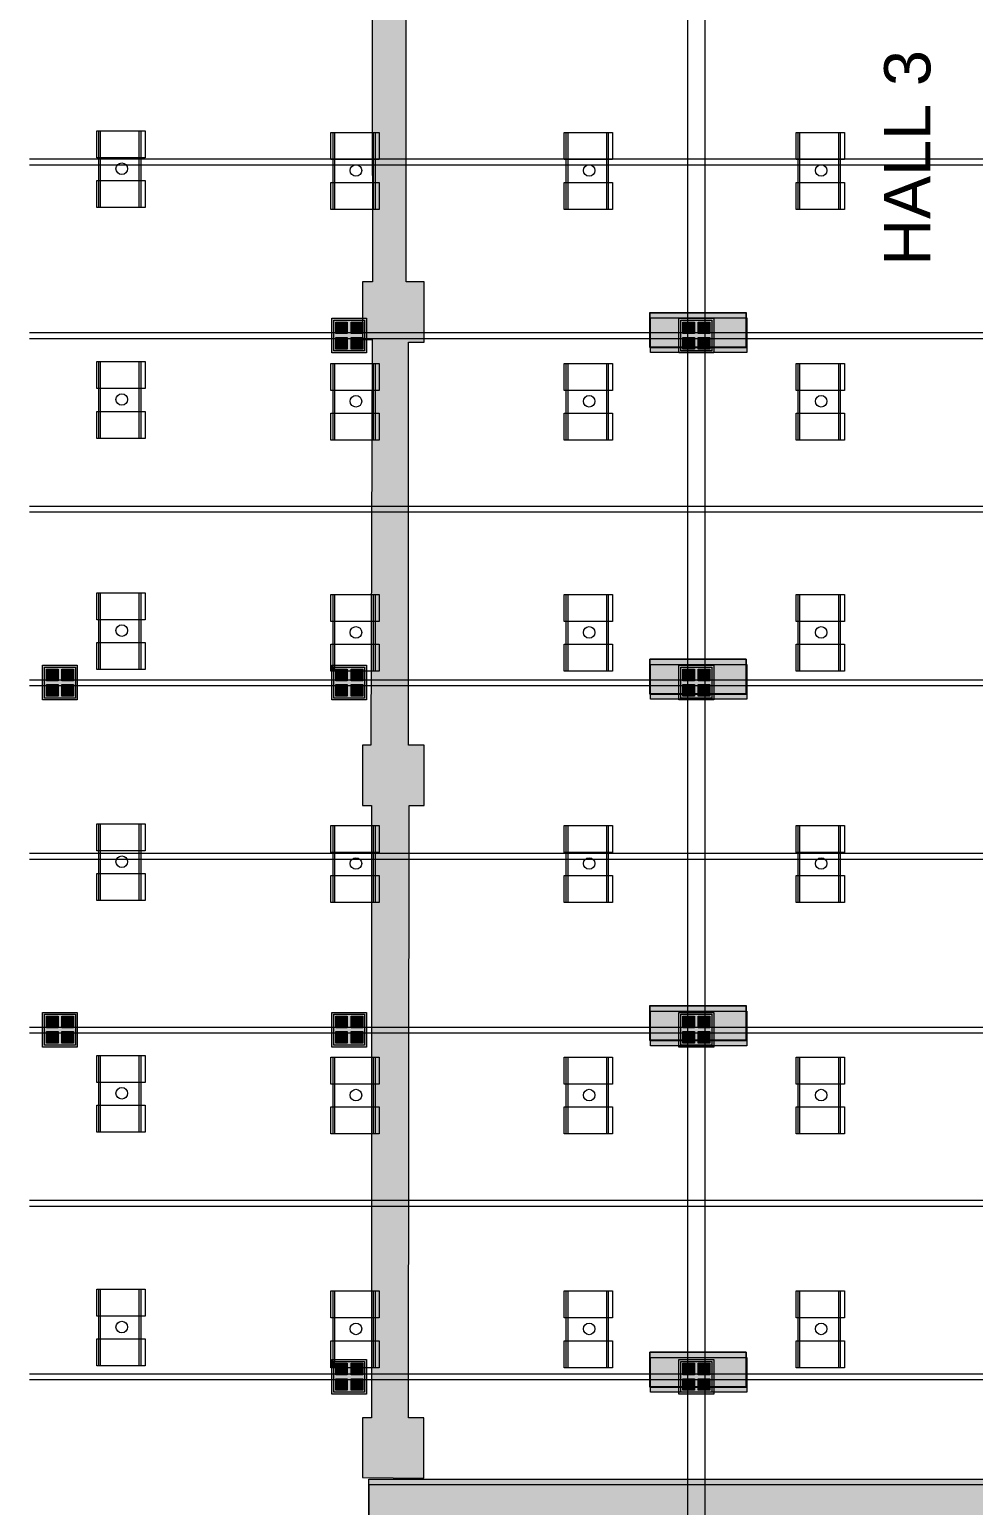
# Model space of a CAD drawing. Header units: inches. Extents: x -10671 to 1761, y -674 to 7170.
# Drawn here: x -6110 to -5131, y 965 to 2496 of the extents above; entities that cross this region are included whole.
import ezdxf

# ---------------------------------------------------------------- set-up
doc = ezdxf.new("R2010")
doc.units = ezdxf.units.IN
doc.header["$LTSCALE"] = 19.2
doc.header["$MEASUREMENT"] = 0
for name, color, linetype, lineweight, true_color in [('DWG-bldg-utility box', 3, 'Continuous', 18, 0x00ff00), ('Venue-Ceiling-HVAC', 7, 'Continuous', 5, 0xbbbbbb), ('Venue-NO HANG ZONE', 7, 'Continuous', 15, 0xdd0000), ('Venue-Rigging Steel-High', 7, 'Continuous', 5, 0x800000), ('Venue-Rigging Steel-Low', 7, 'Continuous', 5, 0x0000dd)]:
    doc.layers.add(name, color=color, linetype=linetype, lineweight=lineweight, true_color=true_color)
for name, color, linetype, lineweight in [('Venue-Ceiling-Lights', 7, 'Continuous', 5), ('Venue-Floor Pockets', 7, 'Continuous', 5), ('Venue-Text-Room ID', 7, 'Continuous', 5)]:
    doc.layers.add(name, color=color, linetype=linetype, lineweight=lineweight)
doc.styles.add('Arial', font='Arial')

# ---------------------------------------------------------------- blocks, each defined once
blk = doc.blocks.new('FLOORBOX')
at = {"layer": 'Venue-Floor Pockets', "linetype": 'Continuous', "lineweight": 0, "true_color": 0xaaaaaa}
blk.add_hatch(color=253, dxfattribs=at).paths.add_polyline_path([(-18, 18), (18, 18), (18, -18), (-18, -18)])
at = {"layer": 'Venue-Floor Pockets', "linetype": 'Continuous', "lineweight": 0, "true_color": 0xbbbbbb}
blk.add_hatch(color=9, dxfattribs=at).paths.add_polyline_path([(-16, 16), (16, 16), (16, -16), (-16, -16)])
at = {"layer": 'Venue-Floor Pockets', "linetype": 'Continuous', "lineweight": 0, "true_color": 0xdddddd}
for points in [[(-14, 14), (-2, 14), (-2, 2), (-14, 2)], [(2, 14), (14, 14), (14, 2), (2, 2)], [(-14, -2), (-2, -2), (-2, -14), (-14, -14)], [(2, -2), (14, -2), (14, -14), (2, -14)]]:
    blk.add_hatch(color=254, dxfattribs=at).paths.add_polyline_path(points)
at = {"layer": 'Venue-Floor Pockets', "color": 7, "linetype": 'Continuous', "lineweight": 5, "flags": 128}
for points in [[(-18, 18), (18, 18), (18, -18), (-18, -18)], [(-16, 16), (16, 16), (16, -16), (-16, -16)], [(-14, 14), (-2, 14), (-2, 2), (-14, 2)], [(2, 14), (14, 14), (14, 2), (2, 2)], [(-14, -2), (-2, -2), (-2, -14), (-14, -14)], [(2, -2), (14, -2), (14, -14), (2, -14)]]:
    blk.add_lwpolyline(points, close=True, dxfattribs=at)
blk = doc.blocks.new('Group-2636-1')
at = {"layer": 'Venue-Ceiling-Lights', "color": 7, "linetype": 'Continuous', "lineweight": 5, "flags": 128}
for points in [[(-6040.1, 2390.7), (-5990.1, 2390.7), (-5990.1, 2362.7), (-6040.1, 2362.7)], [(-6038.1, 2390.7), (-6036.6, 2390.7), (-6036.6, 2311.1), (-6038.1, 2311.1)], [(-5996, 2390.7), (-5994.5, 2390.7), (-5994.5, 2311.1), (-5996, 2311.1)], [(-6040.1, 2339.1), (-5990.1, 2339.1), (-5990.1, 2311.1), (-6040.1, 2311.1)]]:
    blk.add_lwpolyline(points, close=True, dxfattribs=at)
at = {"layer": 'Venue-Ceiling-Lights', "color": 7, "linetype": 'Continuous', "lineweight": 5}
blk.add_circle((-6014.2, 2351.4), 6, dxfattribs=at)
blk = doc.blocks.new('Group-2637-1')
at = {"layer": 'Venue-Ceiling-Lights', "color": 7, "linetype": 'Continuous', "lineweight": 5, "flags": 128}
for points in [[(-5797.2, 2388.8), (-5747.2, 2388.8), (-5747.2, 2360.8), (-5797.2, 2360.8)], [(-5795.1, 2388.8), (-5793.6, 2388.8), (-5793.6, 2309.2), (-5795.1, 2309.2)], [(-5753, 2388.8), (-5751.5, 2388.8), (-5751.5, 2309.2), (-5753, 2309.2)], [(-5797.2, 2337.2), (-5747.2, 2337.2), (-5747.2, 2309.2), (-5797.2, 2309.2)]]:
    blk.add_lwpolyline(points, close=True, dxfattribs=at)
at = {"layer": 'Venue-Ceiling-Lights', "color": 7, "linetype": 'Continuous', "lineweight": 5}
blk.add_circle((-5771.3, 2349.5), 6, dxfattribs=at)
blk = doc.blocks.new('Group-2638-1')
at = {"layer": 'Venue-Ceiling-Lights', "color": 7, "linetype": 'Continuous', "lineweight": 5, "flags": 128}
for points in [[(-5555.3, 2388.8), (-5505.3, 2388.8), (-5505.3, 2360.8), (-5555.3, 2360.8)], [(-5553.2, 2388.8), (-5551.7, 2388.8), (-5551.7, 2309.2), (-5553.2, 2309.2)], [(-5511.1, 2388.8), (-5509.6, 2388.8), (-5509.6, 2309.2), (-5511.1, 2309.2)], [(-5555.3, 2337.2), (-5505.3, 2337.2), (-5505.3, 2309.2), (-5555.3, 2309.2)]]:
    blk.add_lwpolyline(points, close=True, dxfattribs=at)
at = {"layer": 'Venue-Ceiling-Lights', "color": 7, "linetype": 'Continuous', "lineweight": 5}
blk.add_circle((-5529.4, 2349.5), 6, dxfattribs=at)
blk = doc.blocks.new('Group-2639-1')
at = {"layer": 'Venue-Ceiling-Lights', "color": 7, "linetype": 'Continuous', "lineweight": 5, "flags": 128}
for points in [[(-5314.7, 2388.8), (-5264.7, 2388.8), (-5264.7, 2360.8), (-5314.7, 2360.8)], [(-5312.7, 2388.8), (-5311.2, 2388.8), (-5311.2, 2309.2), (-5312.7, 2309.2)], [(-5270.6, 2388.8), (-5269.1, 2388.8), (-5269.1, 2309.2), (-5270.6, 2309.2)], [(-5314.7, 2337.2), (-5264.7, 2337.2), (-5264.7, 2309.2), (-5314.7, 2309.2)]]:
    blk.add_lwpolyline(points, close=True, dxfattribs=at)
at = {"layer": 'Venue-Ceiling-Lights', "color": 7, "linetype": 'Continuous', "lineweight": 5}
blk.add_circle((-5288.8, 2349.5), 6, dxfattribs=at)
blk = doc.blocks.new('Group-2645-1')
at = {"layer": 'Venue-Ceiling-Lights', "color": 7, "linetype": 'Continuous', "lineweight": 5, "flags": 128}
for points in [[(-6040.1, 2151.3), (-5990.1, 2151.3), (-5990.1, 2123.3), (-6040.1, 2123.3)], [(-6038.1, 2151.3), (-6036.6, 2151.3), (-6036.6, 2071.7), (-6038.1, 2071.7)], [(-5996, 2151.3), (-5994.5, 2151.3), (-5994.5, 2071.7), (-5996, 2071.7)], [(-6040.1, 2099.7), (-5990.1, 2099.7), (-5990.1, 2071.7), (-6040.1, 2071.7)]]:
    blk.add_lwpolyline(points, close=True, dxfattribs=at)
at = {"layer": 'Venue-Ceiling-Lights', "color": 7, "linetype": 'Continuous', "lineweight": 5}
blk.add_circle((-6014.2, 2112), 6, dxfattribs=at)
blk = doc.blocks.new('Group-2646-1')
at = {"layer": 'Venue-Ceiling-Lights', "color": 7, "linetype": 'Continuous', "lineweight": 5, "flags": 128}
for points in [[(-5797.2, 2149.4), (-5747.2, 2149.4), (-5747.2, 2121.4), (-5797.2, 2121.4)], [(-5795.1, 2149.4), (-5793.6, 2149.4), (-5793.6, 2069.8), (-5795.1, 2069.8)], [(-5753, 2149.4), (-5751.5, 2149.4), (-5751.5, 2069.8), (-5753, 2069.8)], [(-5797.2, 2097.8), (-5747.2, 2097.8), (-5747.2, 2069.8), (-5797.2, 2069.8)]]:
    blk.add_lwpolyline(points, close=True, dxfattribs=at)
at = {"layer": 'Venue-Ceiling-Lights', "color": 7, "linetype": 'Continuous', "lineweight": 5}
blk.add_circle((-5771.3, 2110.1), 6, dxfattribs=at)
blk = doc.blocks.new('Group-2647-1')
at = {"layer": 'Venue-Ceiling-Lights', "color": 7, "linetype": 'Continuous', "lineweight": 5, "flags": 128}
for points in [[(-5555.3, 2149.4), (-5505.3, 2149.4), (-5505.3, 2121.4), (-5555.3, 2121.4)], [(-5553.2, 2149.4), (-5551.7, 2149.4), (-5551.7, 2069.8), (-5553.2, 2069.8)], [(-5511.1, 2149.4), (-5509.6, 2149.4), (-5509.6, 2069.8), (-5511.1, 2069.8)], [(-5555.3, 2097.8), (-5505.3, 2097.8), (-5505.3, 2069.8), (-5555.3, 2069.8)]]:
    blk.add_lwpolyline(points, close=True, dxfattribs=at)
at = {"layer": 'Venue-Ceiling-Lights', "color": 7, "linetype": 'Continuous', "lineweight": 5}
blk.add_circle((-5529.4, 2110.1), 6, dxfattribs=at)
blk = doc.blocks.new('Group-2648-1')
at = {"layer": 'Venue-Ceiling-Lights', "color": 7, "linetype": 'Continuous', "lineweight": 5, "flags": 128}
for points in [[(-5314.7, 2149.4), (-5264.7, 2149.4), (-5264.7, 2121.4), (-5314.7, 2121.4)], [(-5312.7, 2149.4), (-5311.2, 2149.4), (-5311.2, 2069.8), (-5312.7, 2069.8)], [(-5270.6, 2149.4), (-5269.1, 2149.4), (-5269.1, 2069.8), (-5270.6, 2069.8)], [(-5314.7, 2097.8), (-5264.7, 2097.8), (-5264.7, 2069.8), (-5314.7, 2069.8)]]:
    blk.add_lwpolyline(points, close=True, dxfattribs=at)
at = {"layer": 'Venue-Ceiling-Lights', "color": 7, "linetype": 'Continuous', "lineweight": 5}
blk.add_circle((-5288.8, 2110.1), 6, dxfattribs=at)
blk = doc.blocks.new('Group-2654-1')
at = {"layer": 'Venue-Ceiling-Lights', "color": 7, "linetype": 'Continuous', "lineweight": 5, "flags": 128}
for points in [[(-6040.1, 1911.5), (-5990.1, 1911.5), (-5990.1, 1883.5), (-6040.1, 1883.5)], [(-6038.1, 1911.5), (-6036.6, 1911.5), (-6036.6, 1832), (-6038.1, 1832)], [(-5996, 1911.5), (-5994.5, 1911.5), (-5994.5, 1832), (-5996, 1832)], [(-6040.1, 1860), (-5990.1, 1860), (-5990.1, 1832), (-6040.1, 1832)]]:
    blk.add_lwpolyline(points, close=True, dxfattribs=at)
at = {"layer": 'Venue-Ceiling-Lights', "color": 7, "linetype": 'Continuous', "lineweight": 5}
blk.add_circle((-6014.2, 1872.3), 6, dxfattribs=at)
blk = doc.blocks.new('Group-2655-1')
at = {"layer": 'Venue-Ceiling-Lights', "color": 7, "linetype": 'Continuous', "lineweight": 5, "flags": 128}
for points in [[(-5797.2, 1909.7), (-5747.2, 1909.7), (-5747.2, 1881.7), (-5797.2, 1881.7)], [(-5795.1, 1909.7), (-5793.6, 1909.7), (-5793.6, 1830.1), (-5795.1, 1830.1)], [(-5753, 1909.7), (-5751.5, 1909.7), (-5751.5, 1830.1), (-5753, 1830.1)], [(-5797.2, 1858.1), (-5747.2, 1858.1), (-5747.2, 1830.1), (-5797.2, 1830.1)]]:
    blk.add_lwpolyline(points, close=True, dxfattribs=at)
at = {"layer": 'Venue-Ceiling-Lights', "color": 7, "linetype": 'Continuous', "lineweight": 5}
blk.add_circle((-5771.3, 1870.4), 6, dxfattribs=at)
blk = doc.blocks.new('Group-2656-1')
at = {"layer": 'Venue-Ceiling-Lights', "color": 7, "linetype": 'Continuous', "lineweight": 5, "flags": 128}
for points in [[(-5555.3, 1909.7), (-5505.3, 1909.7), (-5505.3, 1881.7), (-5555.3, 1881.7)], [(-5553.2, 1909.7), (-5551.7, 1909.7), (-5551.7, 1830.1), (-5553.2, 1830.1)], [(-5511.1, 1909.7), (-5509.6, 1909.7), (-5509.6, 1830.1), (-5511.1, 1830.1)], [(-5555.3, 1858.1), (-5505.3, 1858.1), (-5505.3, 1830.1), (-5555.3, 1830.1)]]:
    blk.add_lwpolyline(points, close=True, dxfattribs=at)
at = {"layer": 'Venue-Ceiling-Lights', "color": 7, "linetype": 'Continuous', "lineweight": 5}
blk.add_circle((-5529.4, 1870.4), 6, dxfattribs=at)
blk = doc.blocks.new('Group-2657-1')
at = {"layer": 'Venue-Ceiling-Lights', "color": 7, "linetype": 'Continuous', "lineweight": 5, "flags": 128}
for points in [[(-5314.7, 1909.7), (-5264.7, 1909.7), (-5264.7, 1881.7), (-5314.7, 1881.7)], [(-5312.7, 1909.7), (-5311.2, 1909.7), (-5311.2, 1830.1), (-5312.7, 1830.1)], [(-5270.6, 1909.7), (-5269.1, 1909.7), (-5269.1, 1830.1), (-5270.6, 1830.1)], [(-5314.7, 1858.1), (-5264.7, 1858.1), (-5264.7, 1830.1), (-5314.7, 1830.1)]]:
    blk.add_lwpolyline(points, close=True, dxfattribs=at)
at = {"layer": 'Venue-Ceiling-Lights', "color": 7, "linetype": 'Continuous', "lineweight": 5}
blk.add_circle((-5288.8, 1870.4), 6, dxfattribs=at)
blk = doc.blocks.new('Group-2663-1')
at = {"layer": 'Venue-Ceiling-Lights', "color": 7, "linetype": 'Continuous', "lineweight": 5, "flags": 128}
for points in [[(-6040.1, 1671.9), (-5990.1, 1671.9), (-5990.1, 1643.9), (-6040.1, 1643.9)], [(-6038.1, 1671.9), (-6036.6, 1671.9), (-6036.6, 1592.3), (-6038.1, 1592.3)], [(-5996, 1671.9), (-5994.5, 1671.9), (-5994.5, 1592.3), (-5996, 1592.3)], [(-6040.1, 1620.3), (-5990.1, 1620.3), (-5990.1, 1592.3), (-6040.1, 1592.3)]]:
    blk.add_lwpolyline(points, close=True, dxfattribs=at)
at = {"layer": 'Venue-Ceiling-Lights', "color": 7, "linetype": 'Continuous', "lineweight": 5}
blk.add_circle((-6014.2, 1632.6), 6, dxfattribs=at)
blk = doc.blocks.new('Group-2664-1')
at = {"layer": 'Venue-Ceiling-Lights', "color": 7, "linetype": 'Continuous', "lineweight": 5, "flags": 128}
for points in [[(-5797.2, 1670), (-5747.2, 1670), (-5747.2, 1642), (-5797.2, 1642)], [(-5795.1, 1670), (-5793.6, 1670), (-5793.6, 1590.4), (-5795.1, 1590.4)], [(-5753, 1670), (-5751.5, 1670), (-5751.5, 1590.4), (-5753, 1590.4)], [(-5797.2, 1618.4), (-5747.2, 1618.4), (-5747.2, 1590.4), (-5797.2, 1590.4)]]:
    blk.add_lwpolyline(points, close=True, dxfattribs=at)
at = {"layer": 'Venue-Ceiling-Lights', "color": 7, "linetype": 'Continuous', "lineweight": 5}
blk.add_circle((-5771.3, 1630.7), 6, dxfattribs=at)
blk = doc.blocks.new('Group-2665-1')
at = {"layer": 'Venue-Ceiling-Lights', "color": 7, "linetype": 'Continuous', "lineweight": 5, "flags": 128}
for points in [[(-5555.3, 1670), (-5505.3, 1670), (-5505.3, 1642), (-5555.3, 1642)], [(-5553.2, 1670), (-5551.7, 1670), (-5551.7, 1590.4), (-5553.2, 1590.4)], [(-5511.1, 1670), (-5509.6, 1670), (-5509.6, 1590.4), (-5511.1, 1590.4)], [(-5555.3, 1618.4), (-5505.3, 1618.4), (-5505.3, 1590.4), (-5555.3, 1590.4)]]:
    blk.add_lwpolyline(points, close=True, dxfattribs=at)
at = {"layer": 'Venue-Ceiling-Lights', "color": 7, "linetype": 'Continuous', "lineweight": 5}
blk.add_circle((-5529.4, 1630.7), 6, dxfattribs=at)
blk = doc.blocks.new('Group-2666-1')
at = {"layer": 'Venue-Ceiling-Lights', "color": 7, "linetype": 'Continuous', "lineweight": 5, "flags": 128}
for points in [[(-5314.7, 1670), (-5264.7, 1670), (-5264.7, 1642), (-5314.7, 1642)], [(-5312.7, 1670), (-5311.2, 1670), (-5311.2, 1590.4), (-5312.7, 1590.4)], [(-5270.6, 1670), (-5269.1, 1670), (-5269.1, 1590.4), (-5270.6, 1590.4)], [(-5314.7, 1618.4), (-5264.7, 1618.4), (-5264.7, 1590.4), (-5314.7, 1590.4)]]:
    blk.add_lwpolyline(points, close=True, dxfattribs=at)
at = {"layer": 'Venue-Ceiling-Lights', "color": 7, "linetype": 'Continuous', "lineweight": 5}
blk.add_circle((-5288.8, 1630.7), 6, dxfattribs=at)
blk = doc.blocks.new('Group-2672-1')
at = {"layer": 'Venue-Ceiling-Lights', "color": 7, "linetype": 'Continuous', "lineweight": 5, "flags": 128}
for points in [[(-6040.1, 1431.7), (-5990.1, 1431.7), (-5990.1, 1403.7), (-6040.1, 1403.7)], [(-6038.1, 1431.7), (-6036.6, 1431.7), (-6036.6, 1352.1), (-6038.1, 1352.1)], [(-5996, 1431.7), (-5994.5, 1431.7), (-5994.5, 1352.1), (-5996, 1352.1)], [(-6040.1, 1380.1), (-5990.1, 1380.1), (-5990.1, 1352.1), (-6040.1, 1352.1)]]:
    blk.add_lwpolyline(points, close=True, dxfattribs=at)
at = {"layer": 'Venue-Ceiling-Lights', "color": 7, "linetype": 'Continuous', "lineweight": 5}
blk.add_circle((-6014.2, 1392.4), 6, dxfattribs=at)
blk = doc.blocks.new('Group-2673-1')
at = {"layer": 'Venue-Ceiling-Lights', "color": 7, "linetype": 'Continuous', "lineweight": 5, "flags": 128}
for points in [[(-5797.2, 1429.8), (-5747.2, 1429.8), (-5747.2, 1401.8), (-5797.2, 1401.8)], [(-5795.1, 1429.8), (-5793.6, 1429.8), (-5793.6, 1350.2), (-5795.1, 1350.2)], [(-5753, 1429.8), (-5751.5, 1429.8), (-5751.5, 1350.2), (-5753, 1350.2)], [(-5797.2, 1378.2), (-5747.2, 1378.2), (-5747.2, 1350.2), (-5797.2, 1350.2)]]:
    blk.add_lwpolyline(points, close=True, dxfattribs=at)
at = {"layer": 'Venue-Ceiling-Lights', "color": 7, "linetype": 'Continuous', "lineweight": 5}
blk.add_circle((-5771.3, 1390.5), 6, dxfattribs=at)
blk = doc.blocks.new('Group-2674-1')
at = {"layer": 'Venue-Ceiling-Lights', "color": 7, "linetype": 'Continuous', "lineweight": 5, "flags": 128}
for points in [[(-5555.3, 1429.8), (-5505.3, 1429.8), (-5505.3, 1401.8), (-5555.3, 1401.8)], [(-5553.2, 1429.8), (-5551.7, 1429.8), (-5551.7, 1350.2), (-5553.2, 1350.2)], [(-5511.1, 1429.8), (-5509.6, 1429.8), (-5509.6, 1350.2), (-5511.1, 1350.2)], [(-5555.3, 1378.2), (-5505.3, 1378.2), (-5505.3, 1350.2), (-5555.3, 1350.2)]]:
    blk.add_lwpolyline(points, close=True, dxfattribs=at)
at = {"layer": 'Venue-Ceiling-Lights', "color": 7, "linetype": 'Continuous', "lineweight": 5}
blk.add_circle((-5529.4, 1390.5), 6, dxfattribs=at)
blk = doc.blocks.new('Group-2675-1')
at = {"layer": 'Venue-Ceiling-Lights', "color": 7, "linetype": 'Continuous', "lineweight": 5, "flags": 128}
for points in [[(-5314.7, 1429.8), (-5264.7, 1429.8), (-5264.7, 1401.8), (-5314.7, 1401.8)], [(-5312.7, 1429.8), (-5311.2, 1429.8), (-5311.2, 1350.2), (-5312.7, 1350.2)], [(-5270.6, 1429.8), (-5269.1, 1429.8), (-5269.1, 1350.2), (-5270.6, 1350.2)], [(-5314.7, 1378.2), (-5264.7, 1378.2), (-5264.7, 1350.2), (-5314.7, 1350.2)]]:
    blk.add_lwpolyline(points, close=True, dxfattribs=at)
at = {"layer": 'Venue-Ceiling-Lights', "color": 7, "linetype": 'Continuous', "lineweight": 5}
blk.add_circle((-5288.8, 1390.5), 6, dxfattribs=at)
blk = doc.blocks.new('Group-2681-1')
at = {"layer": 'Venue-Ceiling-Lights', "color": 7, "linetype": 'Continuous', "lineweight": 5, "flags": 128}
for points in [[(-6040.1, 1189.2), (-5990.1, 1189.2), (-5990.1, 1161.2), (-6040.1, 1161.2)], [(-6038.1, 1189.2), (-6036.6, 1189.2), (-6036.6, 1109.6), (-6038.1, 1109.6)], [(-5996, 1189.2), (-5994.5, 1189.2), (-5994.5, 1109.6), (-5996, 1109.6)], [(-6040.1, 1137.6), (-5990.1, 1137.6), (-5990.1, 1109.6), (-6040.1, 1109.6)]]:
    blk.add_lwpolyline(points, close=True, dxfattribs=at)
at = {"layer": 'Venue-Ceiling-Lights', "color": 7, "linetype": 'Continuous', "lineweight": 5}
blk.add_circle((-6014.2, 1149.9), 6, dxfattribs=at)
blk = doc.blocks.new('Group-2682-1')
at = {"layer": 'Venue-Ceiling-Lights', "color": 7, "linetype": 'Continuous', "lineweight": 5, "flags": 128}
for points in [[(-5797.2, 1187.3), (-5747.2, 1187.3), (-5747.2, 1159.3), (-5797.2, 1159.3)], [(-5795.1, 1187.3), (-5793.6, 1187.3), (-5793.6, 1107.7), (-5795.1, 1107.7)], [(-5753, 1187.3), (-5751.5, 1187.3), (-5751.5, 1107.7), (-5753, 1107.7)], [(-5797.2, 1135.7), (-5747.2, 1135.7), (-5747.2, 1107.7), (-5797.2, 1107.7)]]:
    blk.add_lwpolyline(points, close=True, dxfattribs=at)
at = {"layer": 'Venue-Ceiling-Lights', "color": 7, "linetype": 'Continuous', "lineweight": 5}
blk.add_circle((-5771.3, 1148), 6, dxfattribs=at)
blk = doc.blocks.new('Group-2683-1')
at = {"layer": 'Venue-Ceiling-Lights', "color": 7, "linetype": 'Continuous', "lineweight": 5, "flags": 128}
for points in [[(-5555.3, 1187.3), (-5505.3, 1187.3), (-5505.3, 1159.3), (-5555.3, 1159.3)], [(-5553.2, 1187.3), (-5551.7, 1187.3), (-5551.7, 1107.7), (-5553.2, 1107.7)], [(-5511.1, 1187.3), (-5509.6, 1187.3), (-5509.6, 1107.7), (-5511.1, 1107.7)], [(-5555.3, 1135.7), (-5505.3, 1135.7), (-5505.3, 1107.7), (-5555.3, 1107.7)]]:
    blk.add_lwpolyline(points, close=True, dxfattribs=at)
at = {"layer": 'Venue-Ceiling-Lights', "color": 7, "linetype": 'Continuous', "lineweight": 5}
blk.add_circle((-5529.4, 1148), 6, dxfattribs=at)
blk = doc.blocks.new('Group-2684-1')
at = {"layer": 'Venue-Ceiling-Lights', "color": 7, "linetype": 'Continuous', "lineweight": 5, "flags": 128}
for points in [[(-5314.7, 1187.3), (-5264.7, 1187.3), (-5264.7, 1159.3), (-5314.7, 1159.3)], [(-5312.7, 1187.3), (-5311.2, 1187.3), (-5311.2, 1107.7), (-5312.7, 1107.7)], [(-5270.6, 1187.3), (-5269.1, 1187.3), (-5269.1, 1107.7), (-5270.6, 1107.7)], [(-5314.7, 1135.7), (-5264.7, 1135.7), (-5264.7, 1107.7), (-5314.7, 1107.7)]]:
    blk.add_lwpolyline(points, close=True, dxfattribs=at)
at = {"layer": 'Venue-Ceiling-Lights', "color": 7, "linetype": 'Continuous', "lineweight": 5}
blk.add_circle((-5288.8, 1148), 6, dxfattribs=at)

msp = doc.modelspace()

# ---------------------------------------------------------------- hatches: boundary and pattern name
at = {"layer": 'Venue-Ceiling-HVAC', "linetype": 'Continuous', "lineweight": 0, "true_color": 0xbbbbbb}
msp.add_hatch(color=9, dxfattribs=at).paths.add_polyline_path([(-5430.6, 3919.8), (-5719.2, 3919.8), (-5719.4, 3919.7), (-5755.7, 3919.8), (-5755.2, 3650.1), (-5764.5, 3649.9), (-5764.5, 3587.4), (-5755.2, 3587.4), (-5755.2, 3503.3), (-5755.2, 2956.7), (-5764.5, 2956.7), (-5764.9, 2894), (-5755.2, 2894), (-5754.1, 2234.2), (-5764.5, 2234.2), (-5764.5, 2174.2), (-5754.6, 2174.2), (-5755.8, 1753.5), (-5764.5, 1753.5), (-5764.5, 1690.8), (-5755.2, 1690.8), (-5755.2, 1055.9), (-5764.5, 1055.9), (-5764.5, 993.9), (-5700.9, 993.2), (-5700.9, 1055.9), (-5716.9, 1055.9), (-5716.3, 1690.8), (-5700.4, 1690.8), (-5700.6, 1753.5), (-5716.8, 1753.5), (-5716.8, 2171.5), (-5700.4, 2171.5), (-5700.5, 2234.2), (-5719.3, 2234.2), (-5719.3, 2894), (-5700.9, 2894), (-5700.9, 2956.7), (-5716.9, 2956.7), (-5716.9, 3587.4), (-5700.9, 3587.4), (-5700.9, 3650.1), (-5716.8, 3650.1), (-5716.8, 3882.4), (-5430.6, 3882.4)])
at = {"layer": 'Venue-NO HANG ZONE', "linetype": 'Continuous', "lineweight": 0}
for points in [[(-5466.6, 2166.2), (-5466.6, 2202.2), (-5366.6, 2202.2), (-5366.6, 2166.2)], [(-5466, 2160.6), (-5466, 2196.6), (-5366, 2196.6), (-5366, 2160.6)], [(-5466.6, 1806.8), (-5466.6, 1842.8), (-5366.6, 1842.8), (-5366.6, 1806.8)], [(-5466, 1801.2), (-5466, 1837.2), (-5366, 1837.2), (-5366, 1801.2)], [(-5466.6, 1447.3), (-5466.6, 1483.3), (-5366.6, 1483.3), (-5366.6, 1447.3)], [(-5466, 1441.7), (-5466, 1477.7), (-5366, 1477.7), (-5366, 1441.7)], [(-5466.6, 1087.9), (-5466.6, 1123.9), (-5366.6, 1123.9), (-5366.6, 1087.9)], [(-5466, 1082.3), (-5466, 1118.3), (-5366, 1118.3), (-5366, 1082.3)], [(-5758.1, 736.7), (-5758.1, 992.1), (-3988.8, 992.1), (-3988.8, 736.7)], [(-5757.5, 731.3), (-5757.5, 986.7), (-3988.1, 986.7), (-3988.1, 731.3)]]:
    msp.add_hatch(color=7, dxfattribs=at).paths.add_polyline_path(points)

# ---------------------------------------------------------------- linework, layer by layer
at = {"layer": 'Venue-Ceiling-HVAC', "flags": 128}
msp.add_lwpolyline([(-5755.2, 2894), (-5754.1, 2234.2), (-5764.5, 2234.2), (-5764.5, 2174.2), (-5754.6, 2174.2), (-5755.8, 1753.5), (-5764.5, 1753.5), (-5764.5, 1690.8), (-5755.2, 1690.8), (-5755.2, 1055.9), (-5764.5, 1055.9), (-5764.5, 993.9), (-5700.9, 993.2), (-5700.9, 1055.9), (-5716.9, 1055.9), (-5716.3, 1690.8), (-5700.4, 1690.8), (-5700.6, 1753.5), (-5716.8, 1753.5), (-5716.8, 2171.5), (-5700.4, 2171.5), (-5700.5, 2234.2), (-5719.3, 2234.2), (-5719.3, 2894)], dxfattribs=at)
at = {"layer": 'Venue-NO HANG ZONE', "flags": 128}
for points in [[(-5466.6, 2166.2), (-5466.6, 2202.2), (-5366.6, 2202.2), (-5366.6, 2166.2)], [(-5466, 2160.6), (-5466, 2196.6), (-5366, 2196.6), (-5366, 2160.6)], [(-5466.6, 1806.8), (-5466.6, 1842.8), (-5366.6, 1842.8), (-5366.6, 1806.8)], [(-5466, 1801.2), (-5466, 1837.2), (-5366, 1837.2), (-5366, 1801.2)], [(-5466.6, 1447.3), (-5466.6, 1483.3), (-5366.6, 1483.3), (-5366.6, 1447.3)], [(-5466, 1441.7), (-5466, 1477.7), (-5366, 1477.7), (-5366, 1441.7)], [(-5466.6, 1087.9), (-5466.6, 1123.9), (-5366.6, 1123.9), (-5366.6, 1087.9)], [(-5466, 1082.3), (-5466, 1118.3), (-5366, 1118.3), (-5366, 1082.3)], [(-5758.1, 736.7), (-5758.1, 992.1), (-3988.8, 992.1), (-3988.8, 736.7)], [(-5757.5, 731.3), (-5757.5, 986.7), (-3988.1, 986.7), (-3988.1, 731.3)]]:
    msp.add_lwpolyline(points, close=True, dxfattribs=at)
at = {"layer": 'Venue-NO HANG ZONE'}
for points in [[(-5466.6, 2166, 1), (-5466.6, 2202, 1), (-5366.6, 2202, 1), (-5366.6, 2166, 1)], [(-5466.6, 2166), (-5466.6, 2202), (-5366.6, 2202), (-5366.6, 2166)], [(-5466.6, 2202), (-5466.6, 2202, 1), (-5366.6, 2202, 1), (-5366.6, 2202)], [(-5466.6, 2166), (-5466.6, 2166, 1), (-5466.6, 2202, 1), (-5466.6, 2202)], [(-5366.6, 2202), (-5366.6, 2202, 1), (-5366.6, 2166, 1), (-5366.6, 2166)], [(-5366.6, 2166), (-5366.6, 2166, 1), (-5466.6, 2166, 1), (-5466.6, 2166)], [(-5466.6, 1806.5, 1), (-5466.6, 1842.5, 1), (-5366.6, 1842.5, 1), (-5366.6, 1806.5, 1)], [(-5466.6, 1806.5), (-5466.6, 1842.5), (-5366.6, 1842.5), (-5366.6, 1806.5)], [(-5466.6, 1842.5), (-5466.6, 1842.5, 1), (-5366.6, 1842.5, 1), (-5366.6, 1842.5)], [(-5466.6, 1806.5), (-5466.6, 1806.5, 1), (-5466.6, 1842.5, 1), (-5466.6, 1842.5)], [(-5366.6, 1842.5), (-5366.6, 1842.5, 1), (-5366.6, 1806.5, 1), (-5366.6, 1806.5)], [(-5366.6, 1806.5), (-5366.6, 1806.5, 1), (-5466.6, 1806.5, 1), (-5466.6, 1806.5)], [(-5466.6, 1447.1, 1), (-5466.6, 1483.1, 1), (-5366.6, 1483.1, 1), (-5366.6, 1447.1, 1)], [(-5466.6, 1447.1), (-5466.6, 1483.1), (-5366.6, 1483.1), (-5366.6, 1447.1)], [(-5466.6, 1483.1), (-5466.6, 1483.1, 1), (-5366.6, 1483.1, 1), (-5366.6, 1483.1)], [(-5466.6, 1447.1), (-5466.6, 1447.1, 1), (-5466.6, 1483.1, 1), (-5466.6, 1483.1)], [(-5366.6, 1483.1), (-5366.6, 1483.1, 1), (-5366.6, 1447.1, 1), (-5366.6, 1447.1)], [(-5366.6, 1447.1), (-5366.6, 1447.1, 1), (-5466.6, 1447.1, 1), (-5466.6, 1447.1)], [(-5466.6, 1087.7, 1), (-5466.6, 1123.7, 1), (-5366.6, 1123.7, 1), (-5366.6, 1087.7, 1)], [(-5466.6, 1087.7), (-5466.6, 1123.7), (-5366.6, 1123.7), (-5366.6, 1087.7)], [(-5466.6, 1123.7), (-5466.6, 1123.7, 1), (-5366.6, 1123.7, 1), (-5366.6, 1123.7)], [(-5466.6, 1087.7), (-5466.6, 1087.7, 1), (-5466.6, 1123.7, 1), (-5466.6, 1123.7)], [(-5366.6, 1123.7), (-5366.6, 1123.7, 1), (-5366.6, 1087.7, 1), (-5366.6, 1087.7)], [(-5366.6, 1087.7), (-5366.6, 1087.7, 1), (-5466.6, 1087.7, 1), (-5466.6, 1087.7)]]:
    msp.add_3dface(points, dxfattribs=at)
at = {"layer": 'Venue-Rigging Steel-High'}
for p, q in [((-3974.7, 2361.1), (-6109.9, 2361.1)), ((-3974.7, 2355.1), (-6109.9, 2355.1)), ((-3974.7, 2181), (-6109.9, 2181)), ((-3974.7, 2175), (-6109.9, 2175)), ((-3974.7, 2001), (-6109.9, 2001)), ((-3974.7, 1995), (-6109.9, 1995)), ((-3974.7, 1821), (-6109.9, 1821)), ((-3974.7, 1815), (-6109.9, 1815)), ((-3974.7, 1641), (-6109.9, 1641)), ((-3974.7, 1635), (-6109.9, 1635)), ((-3974.7, 1460.7), (-6109.9, 1460.7)), ((-3974.7, 1454.7), (-6109.9, 1454.7)), ((-3974.7, 1281), (-6109.9, 1281)), ((-3974.7, 1275), (-6109.9, 1275)), ((-3974.7, 1101), (-6109.9, 1101)), ((-3974.7, 1095), (-6109.9, 1095))]:
    msp.add_line(p, q, dxfattribs=at)
at = {"layer": 'Venue-Rigging Steel-Low'}
for p, q in [((-5427, 753.1), (-5427, 3963.1)), ((-5409, 753.1), (-5409, 3963.1))]:
    msp.add_line(p, q, dxfattribs=at)

# ---------------------------------------------------------------- block references
at = {"layer": 'DWG-bldg-utility box', "rotation": 90}
for p in [(-5778.3, 2178.3), (-5418.3, 2178.3), (-6078.3, 1818.3), (-5778.3, 1818.3), (-5418.3, 1818.3), (-6078.3, 1458.3), (-5778.3, 1458.3), (-5418.3, 1458.3), (-5778.3, 1098.3), (-5418.3, 1098.3)]:
    msp.add_blockref('FLOORBOX', p, dxfattribs=at)
at = {"layer": 'Venue-Ceiling-Lights', "color": 7}
for name in ['Group-2636-1', 'Group-2637-1', 'Group-2638-1', 'Group-2639-1', 'Group-2645-1', 'Group-2646-1', 'Group-2647-1', 'Group-2648-1', 'Group-2654-1', 'Group-2655-1', 'Group-2656-1', 'Group-2657-1', 'Group-2663-1', 'Group-2664-1', 'Group-2665-1', 'Group-2666-1', 'Group-2672-1', 'Group-2673-1', 'Group-2674-1', 'Group-2675-1', 'Group-2681-1', 'Group-2682-1', 'Group-2683-1', 'Group-2684-1']:
    msp.add_blockref(name, (0, 0), dxfattribs=at)

# ---------------------------------------------------------------- texts
at = {"layer": 'Venue-Text-Room ID', "insert": (-5199.2, 2362.6), "char_height": 48, "attachment_point": 5, "rotation": 90, "line_spacing_factor": 0.970891, "style": 'Arial'}
msp.add_mtext('HALL 3', dxfattribs=at)

doc.saveas('drawing.dxf')
